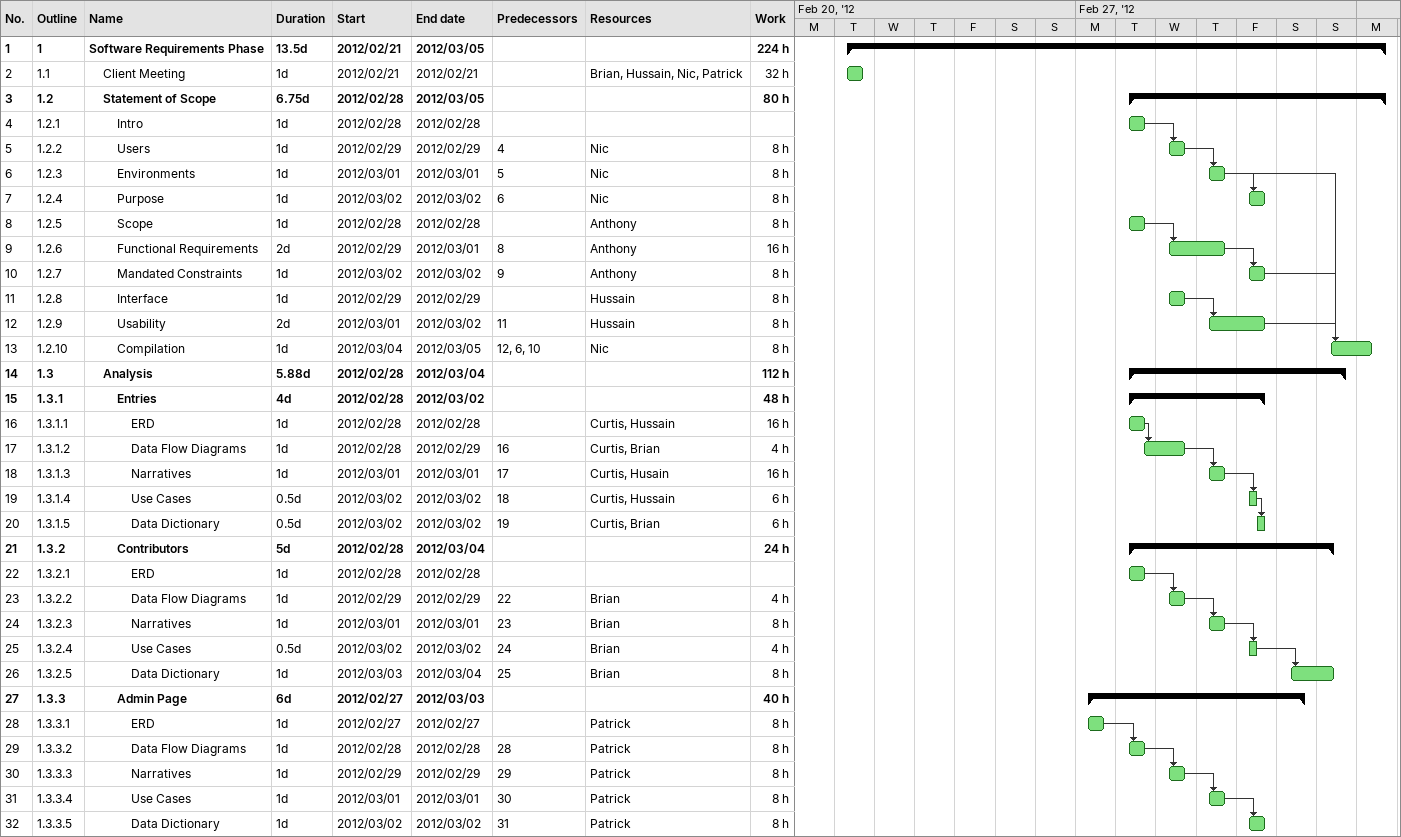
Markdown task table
| ID | WBS | Task | Duration | Start | Finish | Predecessors | Resources | Work (h) |
|---|---|---|---|---|---|---|---|---|
| 1 | 1 | **Software Requirements Phase** | 13.5d | 2012-02-21 | 2012-03-05 |  |  | 224 |
| 2 | 1.1 | Client Meeting | 1d | 2012-02-21 | 2012-02-21 |  | Brian, Hussain, Nic, Patrick | 32 |
| 3 | 1.2 | **Statement of Scope** | 6.75d | 2012-02-28 | 2012-03-05 |  |  | 80 |
| 4 | 1.2.1 | Intro | 1d | 2012-02-28 | 2012-02-28 |  |  |  |
| 5 | 1.2.2 | Users | 1d | 2012-02-29 | 2012-02-29 | 4 | Nic | 8 |
| 6 | 1.2.3 | Environments | 1d | 2012-03-01 | 2012-03-01 | 5 | Nic | 8 |
| 7 | 1.2.4 | Purpose | 1d | 2012-03-02 | 2012-03-02 | 6 | Nic | 8 |
| 8 | 1.2.5 | Scope | 1d | 2012-02-28 | 2012-02-28 |  | Anthony | 8 |
| 9 | 1.2.6 | Functional Requirements | 2d | 2012-02-29 | 2012-03-01 | 8 | Anthony | 16 |
| 10 | 1.2.7 | Mandated Constraints | 1d | 2012-03-02 | 2012-03-02 | 9 | Anthony | 8 |
| 11 | 1.2.8 | Interface | 1d | 2012-02-29 | 2012-02-29 |  | Hussain | 8 |
| 12 | 1.2.9 | Usability | 2d | 2012-03-01 | 2012-03-02 | 11 | Hussain | 8 |
| 13 | 1.2.10 | Compilation | 1d | 2012-03-04 | 2012-03-05 | 12, 6, 10 | Nic | 8 |
| 14 | 1.3 | **Analysis** | 5.88d | 2012-02-28 | 2012-03-04 |  |  | 112 |
| 15 | 1.3.1 | **Entries** | 4d | 2012-02-28 | 2012-03-02 |  |  | 48 |
| 16 | 1.3.1.1 | ERD | 1d | 2012-02-28 | 2012-02-28 |  | Curtis, Hussain | 16 |
| 17 | 1.3.1.2 | Data Flow Diagrams | 1d | 2012-02-28 | 2012-02-29 | 16 | Curtis, Brian | 4 |
| 18 | 1.3.1.3 | Narratives | 1d | 2012-03-01 | 2012-03-01 | 17 | Curtis, Husain | 16 |
| 19 | 1.3.1.4 | Use Cases | 0.5d | 2012-03-02 | 2012-03-02 | 18 | Curtis, Hussain | 6 |
| 20 | 1.3.1.5 | Data Dictionary | 0.5d | 2012-03-02 | 2012-03-02 | 19 | Curtis, Brian | 6 |
| 21 | 1.3.2 | **Contributors** | 5d | 2012-02-28 | 2012-03-04 |  |  | 24 |
| 22 | 1.3.2.1 | ERD | 1d | 2012-02-28 | 2012-02-28 |  |  |  |
| 23 | 1.3.2.2 | Data Flow Diagrams | 1d | 2012-02-29 | 2012-02-29 | 22 | Brian | 4 |
| 24 | 1.3.2.3 | Narratives | 1d | 2012-03-01 | 2012-03-01 | 23 | Brian | 8 |
| 25 | 1.3.2.4 | Use Cases | 0.5d | 2012-03-02 | 2012-03-02 | 24 | Brian | 4 |
| 26 | 1.3.2.5 | Data Dictionary | 1d | 2012-03-03 | 2012-03-04 | 25 | Brian | 8 |
| 27 | 1.3.3 | **Admin Page** | 6d | 2012-02-27 | 2012-03-03 |  |  | 40 |
| 28 | 1.3.3.1 | ERD | 1d | 2012-02-27 | 2012-02-27 |  | Patrick | 8 |
| 29 | 1.3.3.2 | Data Flow Diagrams | 1d | 2012-02-28 | 2012-02-28 | 28 | Patrick | 8 |
| 30 | 1.3.3.3 | Narratives | 1d | 2012-02-29 | 2012-02-29 | 29 | Patrick | 8 |
| 31 | 1.3.3.4 | Use Cases | 1d | 2012-03-01 | 2012-03-01 | 30 | Patrick | 8 |
| 32 | 1.3.3.5 | Data Dictionary | 1d | 2012-03-02 | 2012-03-02 | 31 | Patrick | 8 |
